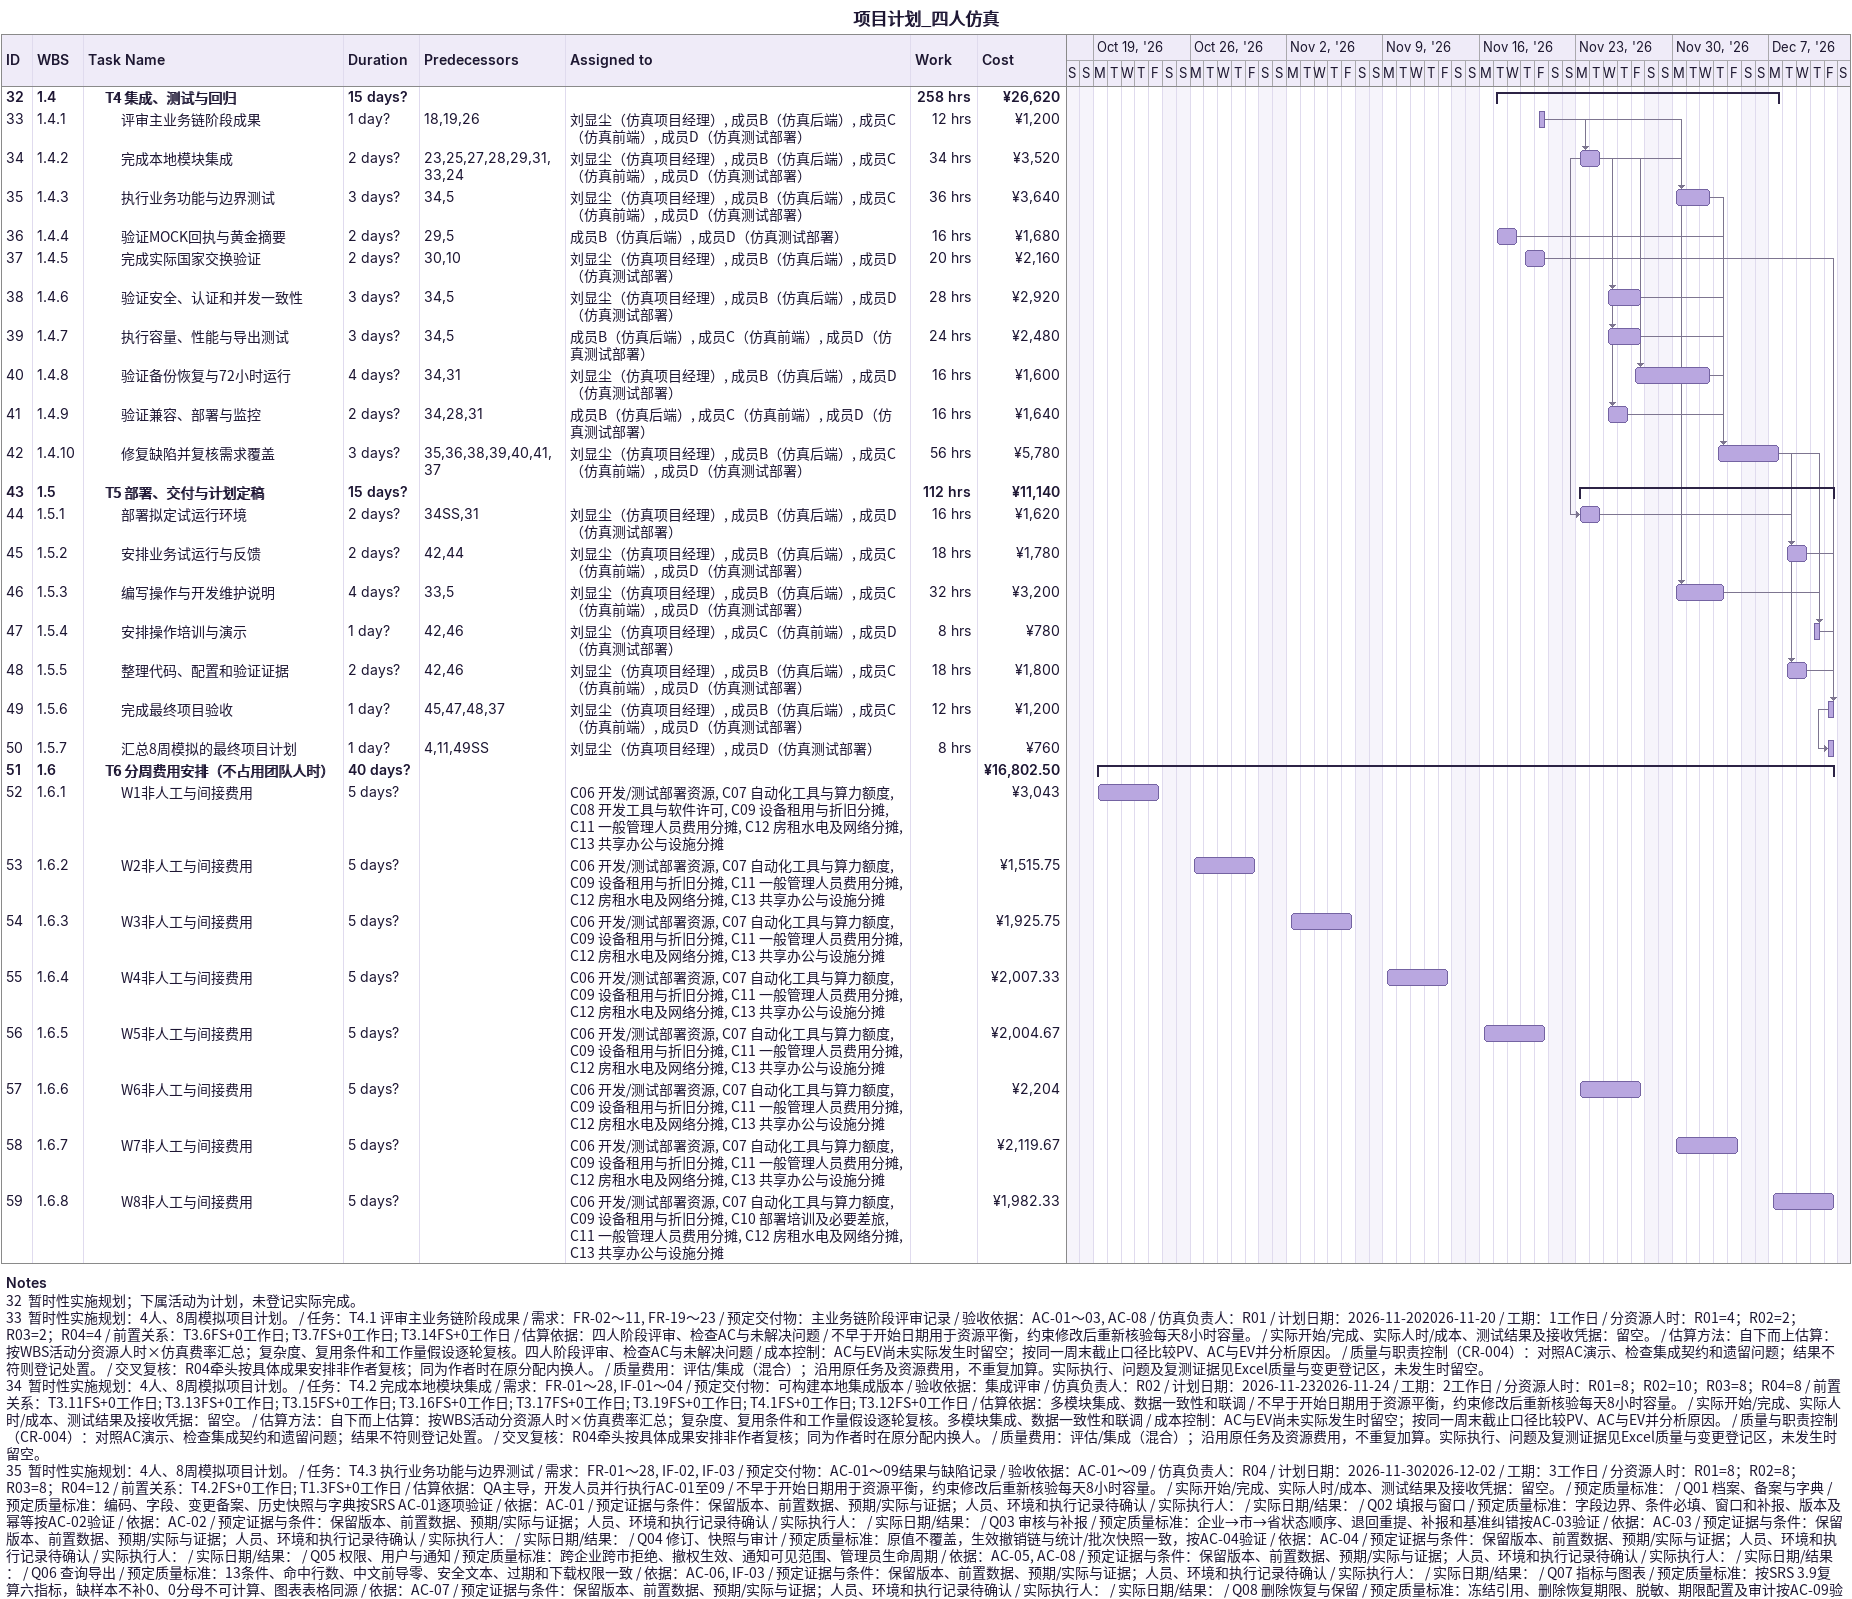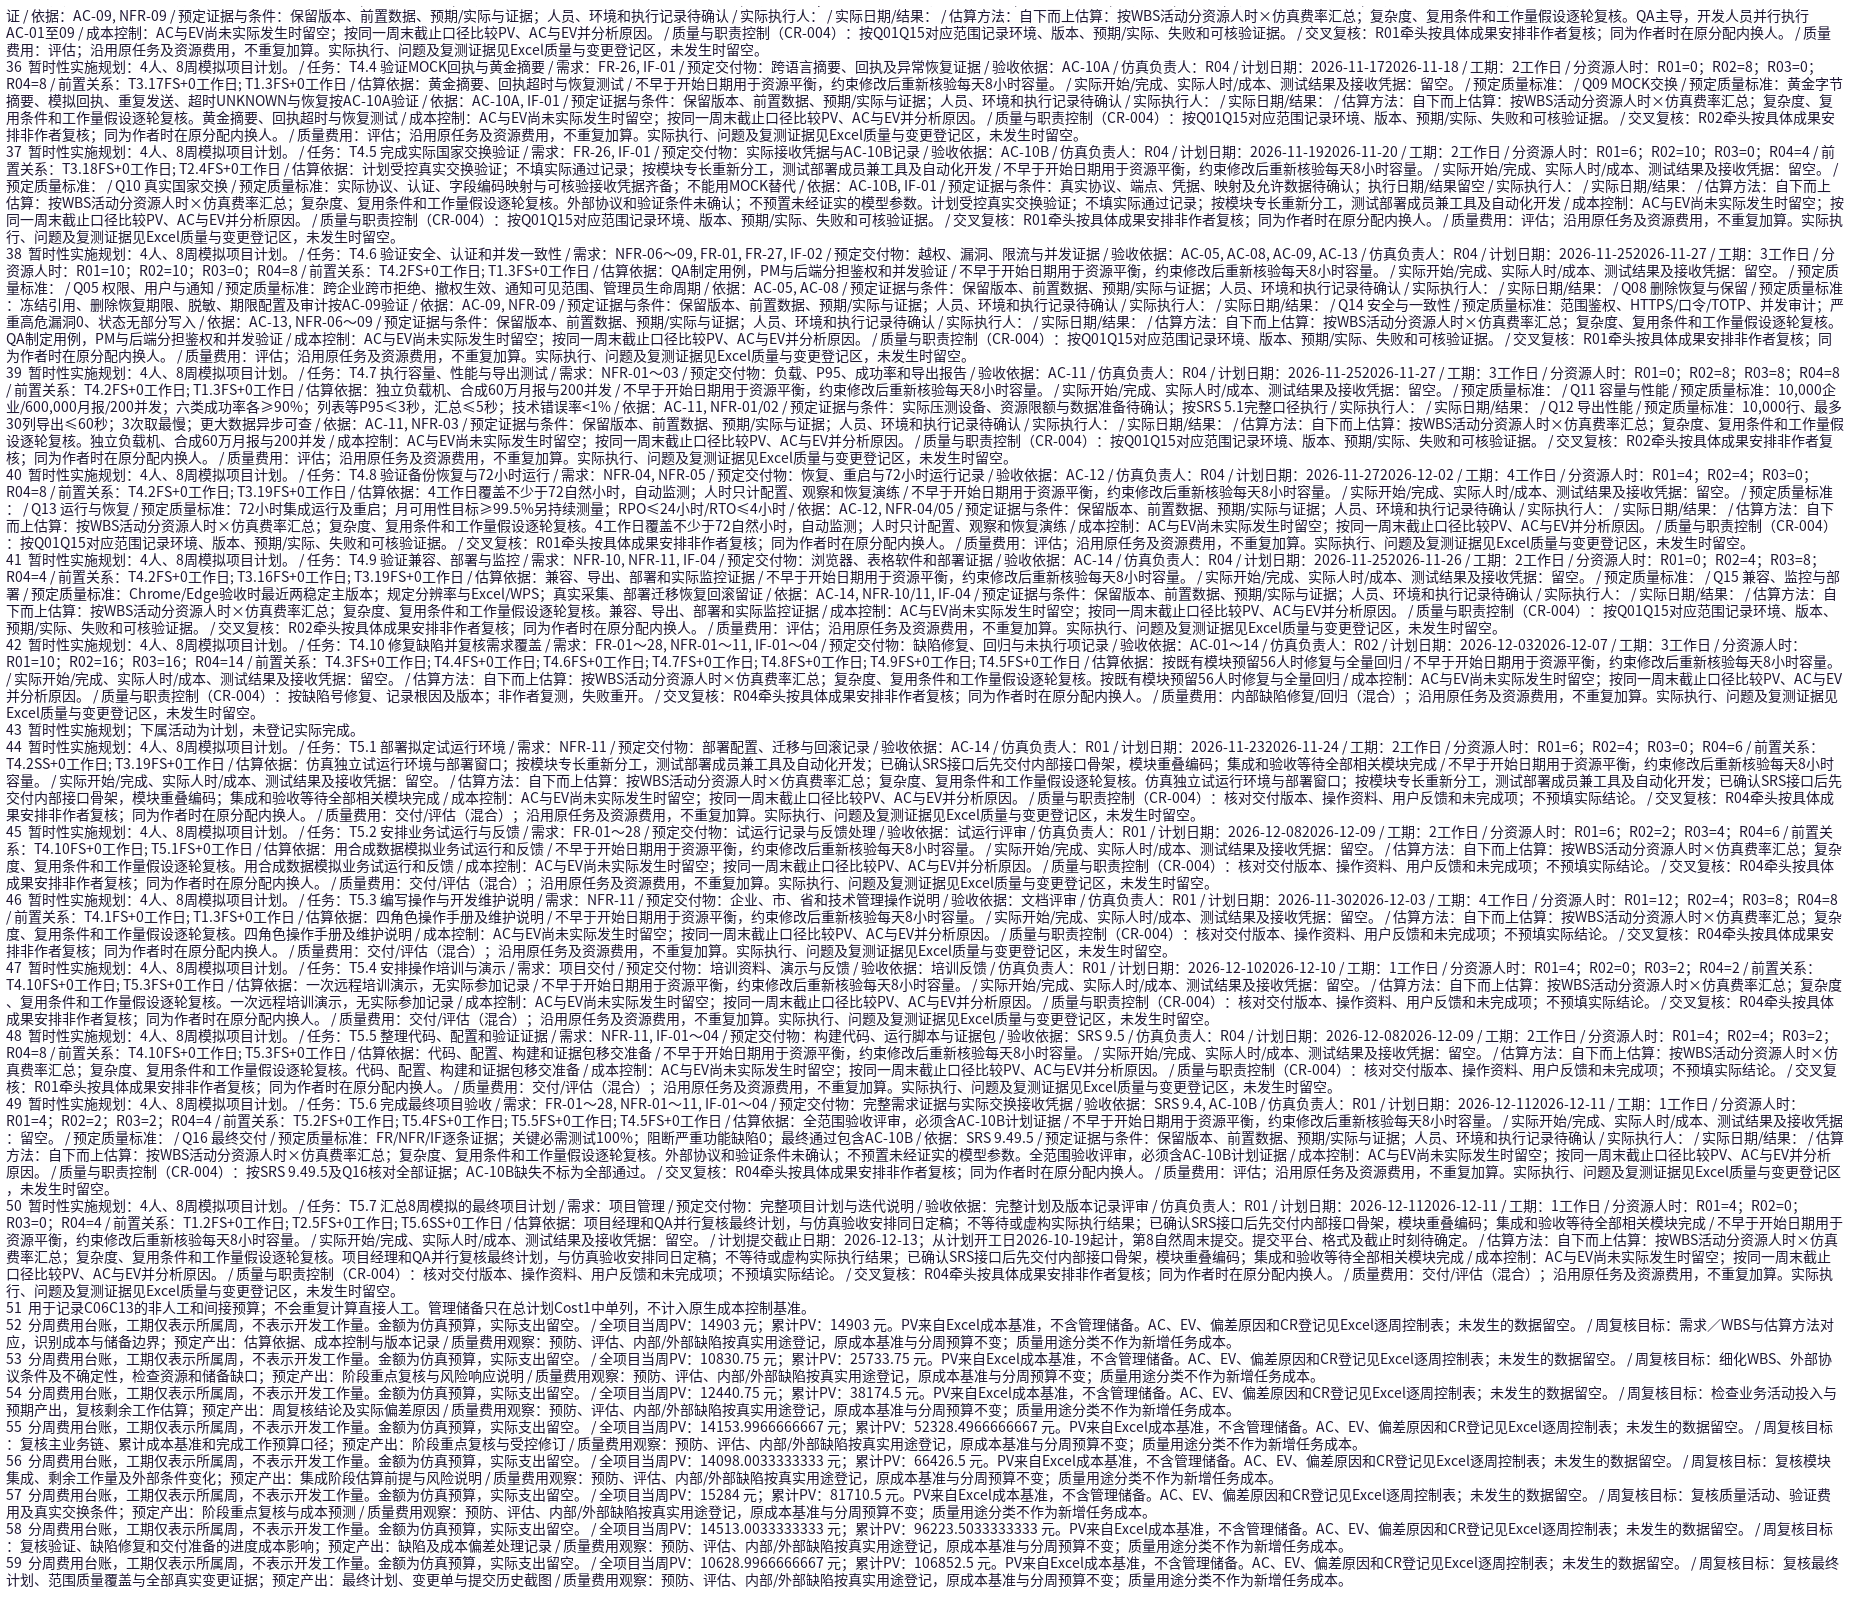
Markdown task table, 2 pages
项目计划_四人仿真

| ID | WBS | Task | Duration | Start | Finish | Predecessors | Resources | Work (h) | Cost (¥) |
|---|---|---|---|---|---|---|---|---|---|
| 32 | 1.4 | **T4 集成、测试与回归** | 15d? | 2026-11-17 | 2026-12-07 |  |  | 258 | 26620 |
| 33 | 1.4.1 | 评审主业务链阶段成果 | 1d? | 2026-11-20 | 2026-11-20 | 18, 19, 26 | 刘显尘（仿真项目经理）, 成员B（仿真后端）, 成员C（仿真前端）, 成员D（仿真测试部署） | 12 | 1200 |
| 34 | 1.4.2 | 完成本地模块集成 | 2d? | 2026-11-23 | 2026-11-24 | 23, 25, 27, 28, 29, 31, 33, 24 | 刘显尘（仿真项目经理）, 成员B（仿真后端）, 成员C（仿真前端）, 成员D（仿真测试部署） | 34 | 3520 |
| 35 | 1.4.3 | 执行业务功能与边界测试 | 3d? | 2026-11-30 | 2026-12-02 | 34, 5 | 刘显尘（仿真项目经理）, 成员B（仿真后端）, 成员C（仿真前端）, 成员D（仿真测试部署） | 36 | 3640 |
| 36 | 1.4.4 | 验证MOCK回执与黄金摘要 | 2d? | 2026-11-17 | 2026-11-18 | 29, 5 | 成员B（仿真后端）, 成员D（仿真测试部署） | 16 | 1680 |
| 37 | 1.4.5 | 完成实际国家交换验证 | 2d? | 2026-11-19 | 2026-11-20 | 30, 10 | 刘显尘（仿真项目经理）, 成员B（仿真后端）, 成员D（仿真测试部署） | 20 | 2160 |
| 38 | 1.4.6 | 验证安全、认证和并发一致性 | 3d? | 2026-11-25 | 2026-11-27 | 34, 5 | 刘显尘（仿真项目经理）, 成员B（仿真后端）, 成员D（仿真测试部署） | 28 | 2920 |
| 39 | 1.4.7 | 执行容量、性能与导出测试 | 3d? | 2026-11-25 | 2026-11-27 | 34, 5 | 成员B（仿真后端）, 成员C（仿真前端）, 成员D（仿真测试部署） | 24 | 2480 |
| 40 | 1.4.8 | 验证备份恢复与72小时运行 | 4d? | 2026-11-27 | 2026-12-02 | 34, 31 | 刘显尘（仿真项目经理）, 成员B（仿真后端）, 成员D（仿真测试部署） | 16 | 1600 |
| 41 | 1.4.9 | 验证兼容、部署与监控 | 2d? | 2026-11-25 | 2026-11-26 | 34, 28, 31 | 成员B（仿真后端）, 成员C（仿真前端）, 成员D（仿真测试部署） | 16 | 1640 |
| 42 | 1.4.10 | 修复缺陷并复核需求覆盖 | 3d? | 2026-12-03 | 2026-12-07 | 35, 36, 38, 39, 40, 41, 37 | 刘显尘（仿真项目经理）, 成员B（仿真后端）, 成员C（仿真前端）, 成员D（仿真测试部署） | 56 | 5780 |
| 43 | 1.5 | **T5 部署、交付与计划定稿** | 15d? | 2026-11-23 | 2026-12-11 |  |  | 112 | 11140 |
| 44 | 1.5.1 | 部署拟定试运行环境 | 2d? | 2026-11-23 | 2026-11-24 | 34SS, 31 | 刘显尘（仿真项目经理）, 成员B（仿真后端）, 成员D（仿真测试部署） | 16 | 1620 |
| 45 | 1.5.2 | 安排业务试运行与反馈 | 2d? | 2026-12-08 | 2026-12-09 | 42, 44 | 刘显尘（仿真项目经理）, 成员B（仿真后端）, 成员C（仿真前端）, 成员D（仿真测试部署） | 18 | 1780 |
| 46 | 1.5.3 | 编写操作与开发维护说明 | 4d? | 2026-11-30 | 2026-12-03 | 33, 5 | 刘显尘（仿真项目经理）, 成员B（仿真后端）, 成员C（仿真前端）, 成员D（仿真测试部署） | 32 | 3200 |
| 47 | 1.5.4 | 安排操作培训与演示 | 1d? | 2026-12-10 | 2026-12-10 | 42, 46 | 刘显尘（仿真项目经理）, 成员C（仿真前端）, 成员D（仿真测试部署） | 8 | 780 |
| 48 | 1.5.5 | 整理代码、配置和验证证据 | 2d? | 2026-12-08 | 2026-12-09 | 42, 46 | 刘显尘（仿真项目经理）, 成员B（仿真后端）, 成员C（仿真前端）, 成员D（仿真测试部署） | 18 | 1800 |
| 49 | 1.5.6 | 完成最终项目验收 | 1d? | 2026-12-11 | 2026-12-11 | 45, 47, 48, 37 | 刘显尘（仿真项目经理）, 成员B（仿真后端）, 成员C（仿真前端）, 成员D（仿真测试部署） | 12 | 1200 |
| 50 | 1.5.7 | 汇总8周模拟的最终项目计划 | 1d? | 2026-12-11 | 2026-12-11 | 4, 11, 49SS | 刘显尘（仿真项目经理）, 成员D（仿真测试部署） | 8 | 760 |
| 51 | 1.6 | **T6 分周费用安排（不占用团队人时）** | 40d? | 2026-10-19 | 2026-12-11 |  |  |  | 16802.50 |
| 52 | 1.6.1 | W1非人工与间接费用 | 5d? | 2026-10-19 | 2026-10-23 |  | C06 开发/测试部署资源, C07 自动化工具与算力额度, C08 开发工具与软件许可, C09 设备租用与折旧分摊, C11 一般管理人员费用分摊, C12 房租水电及网络分摊, C13 共享办公与设施分摊 |  | 3043 |
| 53 | 1.6.2 | W2非人工与间接费用 | 5d? | 2026-10-26 | 2026-10-30 |  | C06 开发/测试部署资源, C07 自动化工具与算力额度, C09 设备租用与折旧分摊, C11 一般管理人员费用分摊, C12 房租水电及网络分摊, C13 共享办公与设施分摊 |  | 1515.75 |
| 54 | 1.6.3 | W3非人工与间接费用 | 5d? | 2026-11-02 | 2026-11-06 |  | C06 开发/测试部署资源, C07 自动化工具与算力额度, C09 设备租用与折旧分摊, C11 一般管理人员费用分摊, C12 房租水电及网络分摊, C13 共享办公与设施分摊 |  | 1925.75 |
| 55 | 1.6.4 | W4非人工与间接费用 | 5d? | 2026-11-09 | 2026-11-13 |  | C06 开发/测试部署资源, C07 自动化工具与算力额度, C09 设备租用与折旧分摊, C11 一般管理人员费用分摊, C12 房租水电及网络分摊, C13 共享办公与设施分摊 |  | 2007.33 |
| 56 | 1.6.5 | W5非人工与间接费用 | 5d? | 2026-11-16 | 2026-11-20 |  | C06 开发/测试部署资源, C07 自动化工具与算力额度, C09 设备租用与折旧分摊, C11 一般管理人员费用分摊, C12 房租水电及网络分摊, C13 共享办公与设施分摊 |  | 2004.67 |
| 57 | 1.6.6 | W6非人工与间接费用 | 5d? | 2026-11-23 | 2026-11-27 |  | C06 开发/测试部署资源, C07 自动化工具与算力额度, C09 设备租用与折旧分摊, C11 一般管理人员费用分摊, C12 房租水电及网络分摊, C13 共享办公与设施分摊 |  | 2204 |
| 58 | 1.6.7 | W7非人工与间接费用 | 5d? | 2026-11-30 | 2026-12-04 |  | C06 开发/测试部署资源, C07 自动化工具与算力额度, C09 设备租用与折旧分摊, C11 一般管理人员费用分摊, C12 房租水电及网络分摊, C13 共享办公与设施分摊 |  | 2119.67 |
| 59 | 1.6.8 | W8非人工与间接费用 | 5d? | 2026-12-07 | 2026-12-11 |  | C06 开发/测试部署资源, C07 自动化工具与算力额度, C09 设备租用与折旧分摊, C10 部署培训及必要差旅, C11 一般管理人员费用分摊, C12 房租水电及网络分摊, C13 共享办公与设施分摊 |  | 1982.33 |

Notes
- 32: 暂时性实施规划；下属活动为计划，未登记实际完成。
- 33: 暂时性实施规划：4人、8周模拟项目计划。 / 任务：T4.1 评审主业务链阶段成果 / 需求：FR-02～11, FR-19～23 / 预定交付物：主业务链阶段评审记录 / 验收依据：AC-01～03, AC-08 / 仿真负责人：R01 / 计划日期：2026-11-202026-11-20 / 工期：1工作日 / 分资源人时：R01=4；R02=2；R03=2；R04=4 / 前置关系：T3.6FS+0工作日; T3.7FS+0工作日; T3.14FS+0工作日 / 估算依据：四人阶段评审、检查AC与未解决问题 / 不早于开始日期用于资源平衡，约束修改后重新核验每天8小时容量。 / 实际开始/完成、实际人时/成本、测试结果及接收凭据：留空。 / 估算方法：自下而上估算：按WBS活动分资源人时×仿真费率汇总；复杂度、复用条件和工作量假设逐轮复核。四人阶段评审、检查AC与未解决问题 / 成本控制：AC与EV尚未实际发生时留空；按同一周末截止口径比较PV、AC与EV并分析原因。 / 质量与职责控制（CR-004）：对照AC演示、检查集成契约和遗留问题；结果不符则登记处置。 / 交叉复核：R04牵头按具体成果安排非作者复核；同为作者时在原分配内换人。 / 质量费用：评估/集成（混合）；沿用原任务及资源费用，不重复加算。实际执行、问题及复测证据见Excel质量与变更登记区，未发生时留空。
- 34: 暂时性实施规划：4人、8周模拟项目计划。 / 任务：T4.2 完成本地模块集成 / 需求：FR-01～28, IF-01～04 / 预定交付物：可构建本地集成版本 / 验收依据：集成评审 / 仿真负责人：R02 / 计划日期：2026-11-232026-11-24 / 工期：2工作日 / 分资源人时：R01=8；R02=10；R03=8；R04=8 / 前置关系：T3.11FS+0工作日; T3.13FS+0工作日; T3.15FS+0工作日; T3.16FS+0工作日; T3.17FS+0工作日; T3.19FS+0工作日; T4.1FS+0工作日; T3.12FS+0工作日 / 估算依据：多模块集成、数据一致性和联调 / 不早于开始日期用于资源平衡，约束修改后重新核验每天8小时容量。 / 实际开始/完成、实际人时/成本、测试结果及接收凭据：留空。 / 估算方法：自下而上估算：按WBS活动分资源人时×仿真费率汇总；复杂度、复用条件和工作量假设逐轮复核。多模块集成、数据一致性和联调 / 成本控制：AC与EV尚未实际发生时留空；按同一周末截止口径比较PV、AC与EV并分析原因。 / 质量与职责控制（CR-004）：对照AC演示、检查集成契约和遗留问题；结果不符则登记处置。 / 交叉复核：R04牵头按具体成果安排非作者复核；同为作者时在原分配内换人。 / 质量费用：评估/集成（混合）；沿用原任务及资源费用，不重复加算。实际执行、问题及复测证据见Excel质量与变更登记区，未发生时留空。
- 35: 暂时性实施规划：4人、8周模拟项目计划。 / 任务：T4.3 执行业务功能与边界测试 / 需求：FR-01～28, IF-02, IF-03 / 预定交付物：AC-01～09结果与缺陷记录 / 验收依据：AC-01～09 / 仿真负责人：R04 / 计划日期：2026-11-302026-12-02 / 工期：3工作日 / 分资源人时：R01=8；R02=8；R03=8；R04=12 / 前置关系：T4.2FS+0工作日; T1.3FS+0工作日 / 估算依据：QA主导，开发人员并行执行AC-01至09 / 不早于开始日期用于资源平衡，约束修改后重新核验每天8小时容量。 / 实际开始/完成、实际人时/成本、测试结果及接收凭据：留空。 / 预定质量标准： / Q01 档案、备案与字典 / 预定质量标准：编码、字段、变更备案、历史快照与字典按SRS AC-01逐项验证 / 依据：AC-01 / 预定证据与条件：保留版本、前置数据、预期/实际与证据；人员、环境和执行记录待确认 / 实际执行人： / 实际日期/结果： / Q02 填报与窗口 / 预定质量标准：字段边界、条件必填、窗口和补报、版本及幂等按AC-02验证 / 依据：AC-02 / 预定证据与条件：保留版本、前置数据、预期/实际与证据；人员、环境和执行记录待确认 / 实际执行人： / 实际日期/结果： / Q03 审核与补报 / 预定质量标准：企业→市→省状态顺序、退回重提、补报和基准纠错按AC-03验证 / 依据：AC-03 / 预定证据与条件：保留版本、前置数据、预期/实际与证据；人员、环境和执行记录待确认 / 实际执行人： / 实际日期/结果： / Q04 修订、快照与审计 / 预定质量标准：原值不覆盖，生效撤销链与统计/批次快照一致，按AC-04验证 / 依据：AC-04 / 预定证据与条件：保留版本、前置数据、预期/实际与证据；人员、环境和执行记录待确认 / 实际执行人： / 实际日期/结果： / Q05 权限、用户与通知 / 预定质量标准：跨企业跨市拒绝、撤权生效、通知可见范围、管理员生命周期 / 依据：AC-05, AC-08 / 预定证据与条件：保留版本、前置数据、预期/实际与证据；人员、环境和执行记录待确认 / 实际执行人： / 实际日期/结果： / Q06 查询导出 / 预定质量标准：13条件、命中行数、中文前导零、安全文本、过期和下载权限一致 / 依据：AC-06, IF-03 / 预定证据与条件：保留版本、前置数据、预期/实际与证据；人员、环境和执行记录待确认 / 实际执行人： / 实际日期/结果： / Q07 指标与图表 / 预定质量标准：按SRS 3.9复算六指标，缺样本不补0、0分母不可计算、图表表格同源 / 依据：AC-07 / 预定证据与条件：保留版本、前置数据、预期/实际与证据；人员、环境和执行记录待确认 / 实际执行人： / 实际日期/结果： / Q08 删除恢复与保留 / 预定质量标准：冻结引用、删除恢复期限、脱敏、期限配置及审计按AC-09验证 / 依据：AC-09, NFR-09 / 预定证据与条件：保留版本、前置数据、预期/实际与证据；人员、环境和执行记录待确认 / 实际执行人： / 实际日期/结果： / 估算方法：自下而上估算：按WBS活动分资源人时×仿真费率汇总；复杂度、复用条件和工作量假设逐轮复核。QA主导，开发人员并行执行AC-01至09 / 成本控制：AC与EV尚未实际发生时留空；按同一周末截止口径比较PV、AC与EV并分析原因。 / 质量与职责控制（CR-004）：按Q01Q15对应范围记录环境、版本、预期/实际、失败和可核验证据。 / 交叉复核：R01牵头按具体成果安排非作者复核；同为作者时在原分配内换人。 / 质量费用：评估；沿用原任务及资源费用，不重复加算。实际执行、问题及复测证据见Excel质量与变更登记区，未发生时留空。
- 36: 暂时性实施规划：4人、8周模拟项目计划。 / 任务：T4.4 验证MOCK回执与黄金摘要 / 需求：FR-26, IF-01 / 预定交付物：跨语言摘要、回执及异常恢复证据 / 验收依据：AC-10A / 仿真负责人：R04 / 计划日期：2026-11-172026-11-18 / 工期：2工作日 / 分资源人时：R01=0；R02=8；R03=0；R04=8 / 前置关系：T3.17FS+0工作日; T1.3FS+0工作日 / 估算依据：黄金摘要、回执超时与恢复测试 / 不早于开始日期用于资源平衡，约束修改后重新核验每天8小时容量。 / 实际开始/完成、实际人时/成本、测试结果及接收凭据：留空。 / 预定质量标准： / Q09 MOCK交换 / 预定质量标准：黄金字节摘要、模拟回执、重复发送、超时UNKNOWN与恢复按AC-10A验证 / 依据：AC-10A, IF-01 / 预定证据与条件：保留版本、前置数据、预期/实际与证据；人员、环境和执行记录待确认 / 实际执行人： / 实际日期/结果： / 估算方法：自下而上估算：按WBS活动分资源人时×仿真费率汇总；复杂度、复用条件和工作量假设逐轮复核。黄金摘要、回执超时与恢复测试 / 成本控制：AC与EV尚未实际发生时留空；按同一周末截止口径比较PV、AC与EV并分析原因。 / 质量与职责控制（CR-004）：按Q01Q15对应范围记录环境、版本、预期/实际、失败和可核验证据。 / 交叉复核：R02牵头按具体成果安排非作者复核；同为作者时在原分配内换人。 / 质量费用：评估；沿用原任务及资源费用，不重复加算。实际执行、问题及复测证据见Excel质量与变更登记区，未发生时留空。
- 37: 暂时性实施规划：4人、8周模拟项目计划。 / 任务：T4.5 完成实际国家交换验证 / 需求：FR-26, IF-01 / 预定交付物：实际接收凭据与AC-10B记录 / 验收依据：AC-10B / 仿真负责人：R04 / 计划日期：2026-11-192026-11-20 / 工期：2工作日 / 分资源人时：R01=6；R02=10；R03=0；R04=4 / 前置关系：T3.18FS+0工作日; T2.4FS+0工作日 / 估算依据：计划受控真实交换验证；不填实际通过记录；按模块专长重新分工，测试部署成员兼工具及自动化开发 / 不早于开始日期用于资源平衡，约束修改后重新核验每天8小时容量。 / 实际开始/完成、实际人时/成本、测试结果及接收凭据：留空。 / 预定质量标准： / Q10 真实国家交换 / 预定质量标准：实际协议、认证、字段编码映射与可核验接收凭据齐备；不能用MOCK替代 / 依据：AC-10B, IF-01 / 预定证据与条件：真实协议、端点、凭据、映射及允许数据待确认；执行日期/结果留空 / 实际执行人： / 实际日期/结果： / 估算方法：自下而上估算：按WBS活动分资源人时×仿真费率汇总；复杂度、复用条件和工作量假设逐轮复核。外部协议和验证条件未确认；不预置未经证实的模型参数。计划受控真实交换验证；不填实际通过记录；按模块专长重新分工，测试部署成员兼工具及自动化开发 / 成本控制：AC与EV尚未实际发生时留空；按同一周末截止口径比较PV、AC与EV并分析原因。 / 质量与职责控制（CR-004）：按Q01Q15对应范围记录环境、版本、预期/实际、失败和可核验证据。 / 交叉复核：R01牵头按具体成果安排非作者复核；同为作者时在原分配内换人。 / 质量费用：评估；沿用原任务及资源费用，不重复加算。实际执行、问题及复测证据见Excel质量与变更登记区，未发生时留空。
- 38: 暂时性实施规划：4人、8周模拟项目计划。 / 任务：T4.6 验证安全、认证和并发一致性 / 需求：NFR-06～09, FR-01, FR-27, IF-02 / 预定交付物：越权、漏洞、限流与并发证据 / 验收依据：AC-05, AC-08, AC-09, AC-13 / 仿真负责人：R04 / 计划日期：2026-11-252026-11-27 / 工期：3工作日 / 分资源人时：R01=10；R02=10；R03=0；R04=8 / 前置关系：T4.2FS+0工作日; T1.3FS+0工作日 / 估算依据：QA制定用例，PM与后端分担鉴权和并发验证 / 不早于开始日期用于资源平衡，约束修改后重新核验每天8小时容量。 / 实际开始/完成、实际人时/成本、测试结果及接收凭据：留空。 / 预定质量标准： / Q05 权限、用户与通知 / 预定质量标准：跨企业跨市拒绝、撤权生效、通知可见范围、管理员生命周期 / 依据：AC-05, AC-08 / 预定证据与条件：保留版本、前置数据、预期/实际与证据；人员、环境和执行记录待确认 / 实际执行人： / 实际日期/结果： / Q08 删除恢复与保留 / 预定质量标准：冻结引用、删除恢复期限、脱敏、期限配置及审计按AC-09验证 / 依据：AC-09, NFR-09 / 预定证据与条件：保留版本、前置数据、预期/实际与证据；人员、环境和执行记录待确认 / 实际执行人： / 实际日期/结果： / Q14 安全与一致性 / 预定质量标准：范围鉴权、HTTPS/口令/TOTP、并发审计；严重高危漏洞0、状态无部分写入 / 依据：AC-13, NFR-06～09 / 预定证据与条件：保留版本、前置数据、预期/实际与证据；人员、环境和执行记录待确认 / 实际执行人： / 实际日期/结果： / 估算方法：自下而上估算：按WBS活动分资源人时×仿真费率汇总；复杂度、复用条件和工作量假设逐轮复核。QA制定用例，PM与后端分担鉴权和并发验证 / 成本控制：AC与EV尚未实际发生时留空；按同一周末截止口径比较PV、AC与EV并分析原因。 / 质量与职责控制（CR-004）：按Q01Q15对应范围记录环境、版本、预期/实际、失败和可核验证据。 / 交叉复核：R01牵头按具体成果安排非作者复核；同为作者时在原分配内换人。 / 质量费用：评估；沿用原任务及资源费用，不重复加算。实际执行、问题及复测证据见Excel质量与变更登记区，未发生时留空。
- 39: 暂时性实施规划：4人、8周模拟项目计划。 / 任务：T4.7 执行容量、性能与导出测试 / 需求：NFR-01～03 / 预定交付物：负载、P95、成功率和导出报告 / 验收依据：AC-11 / 仿真负责人：R04 / 计划日期：2026-11-252026-11-27 / 工期：3工作日 / 分资源人时：R01=0；R02=8；R03=8；R04=8 / 前置关系：T4.2FS+0工作日; T1.3FS+0工作日 / 估算依据：独立负载机、合成60万月报与200并发 / 不早于开始日期用于资源平衡，约束修改后重新核验每天8小时容量。 / 实际开始/完成、实际人时/成本、测试结果及接收凭据：留空。 / 预定质量标准： / Q11 容量与性能 / 预定质量标准：10,000企业/600,000月报/200并发；六类成功率各≥90%；列表等P95≤3秒，汇总≤5秒；技术错误率<1% / 依据：AC-11, NFR-01/02 / 预定证据与条件：实际压测设备、资源限额与数据准备待确认；按SRS 5.1完整口径执行 / 实际执行人： / 实际日期/结果： / Q12 导出性能 / 预定质量标准：10,000行、最多30列导出≤60秒；3次取最慢；更大数据异步可查 / 依据：AC-11, NFR-03 / 预定证据与条件：保留版本、前置数据、预期/实际与证据；人员、环境和执行记录待确认 / 实际执行人： / 实际日期/结果： / 估算方法：自下而上估算：按WBS活动分资源人时×仿真费率汇总；复杂度、复用条件和工作量假设逐轮复核。独立负载机、合成60万月报与200并发 / 成本控制：AC与EV尚未实际发生时留空；按同一周末截止口径比较PV、AC与EV并分析原因。 / 质量与职责控制（CR-004）：按Q01Q15对应范围记录环境、版本、预期/实际、失败和可核验证据。 / 交叉复核：R02牵头按具体成果安排非作者复核；同为作者时在原分配内换人。 / 质量费用：评估；沿用原任务及资源费用，不重复加算。实际执行、问题及复测证据见Excel质量与变更登记区，未发生时留空。
- 40: 暂时性实施规划：4人、8周模拟项目计划。 / 任务：T4.8 验证备份恢复与72小时运行 / 需求：NFR-04, NFR-05 / 预定交付物：恢复、重启与72小时运行记录 / 验收依据：AC-12 / 仿真负责人：R04 / 计划日期：2026-11-272026-12-02 / 工期：4工作日 / 分资源人时：R01=4；R02=4；R03=0；R04=8 / 前置关系：T4.2FS+0工作日; T3.19FS+0工作日 / 估算依据：4工作日覆盖不少于72自然小时，自动监测；人时只计配置、观察和恢复演练 / 不早于开始日期用于资源平衡，约束修改后重新核验每天8小时容量。 / 实际开始/完成、实际人时/成本、测试结果及接收凭据：留空。 / 预定质量标准： / Q13 运行与恢复 / 预定质量标准：72小时集成运行及重启；月可用性目标≥99.5%另持续测量；RPO≤24小时/RTO≤4小时 / 依据：AC-12, NFR-04/05 / 预定证据与条件：保留版本、前置数据、预期/实际与证据；人员、环境和执行记录待确认 / 实际执行人： / 实际日期/结果： / 估算方法：自下而上估算：按WBS活动分资源人时×仿真费率汇总；复杂度、复用条件和工作量假设逐轮复核。4工作日覆盖不少于72自然小时，自动监测；人时只计配置、观察和恢复演练 / 成本控制：AC与EV尚未实际发生时留空；按同一周末截止口径比较PV、AC与EV并分析原因。 / 质量与职责控制（CR-004）：按Q01Q15对应范围记录环境、版本、预期/实际、失败和可核验证据。 / 交叉复核：R01牵头按具体成果安排非作者复核；同为作者时在原分配内换人。 / 质量费用：评估；沿用原任务及资源费用，不重复加算。实际执行、问题及复测证据见Excel质量与变更登记区，未发生时留空。
- 41: 暂时性实施规划：4人、8周模拟项目计划。 / 任务：T4.9 验证兼容、部署与监控 / 需求：NFR-10, NFR-11, IF-04 / 预定交付物：浏览器、表格软件和部署证据 / 验收依据：AC-14 / 仿真负责人：R04 / 计划日期：2026-11-252026-11-26 / 工期：2工作日 / 分资源人时：R01=0；R02=4；R03=8；R04=4 / 前置关系：T4.2FS+0工作日; T3.16FS+0工作日; T3.19FS+0工作日 / 估算依据：兼容、导出、部署和实际监控证据 / 不早于开始日期用于资源平衡，约束修改后重新核验每天8小时容量。 / 实际开始/完成、实际人时/成本、测试结果及接收凭据：留空。 / 预定质量标准： / Q15 兼容、监控与部署 / 预定质量标准：Chrome/Edge验收时最近两稳定主版本；规定分辨率与Excel/WPS；真实采集、部署迁移恢复回滚留证 / 依据：AC-14, NFR-10/11, IF-04 / 预定证据与条件：保留版本、前置数据、预期/实际与证据；人员、环境和执行记录待确认 / 实际执行人： / 实际日期/结果： / 估算方法：自下而上估算：按WBS活动分资源人时×仿真费率汇总；复杂度、复用条件和工作量假设逐轮复核。兼容、导出、部署和实际监控证据 / 成本控制：AC与EV尚未实际发生时留空；按同一周末截止口径比较PV、AC与EV并分析原因。 / 质量与职责控制（CR-004）：按Q01Q15对应范围记录环境、版本、预期/实际、失败和可核验证据。 / 交叉复核：R02牵头按具体成果安排非作者复核；同为作者时在原分配内换人。 / 质量费用：评估；沿用原任务及资源费用，不重复加算。实际执行、问题及复测证据见Excel质量与变更登记区，未发生时留空。
- 42: 暂时性实施规划：4人、8周模拟项目计划。 / 任务：T4.10 修复缺陷并复核需求覆盖 / 需求：FR-01～28, NFR-01～11, IF-01～04 / 预定交付物：缺陷修复、回归与未执行项记录 / 验收依据：AC-01～14 / 仿真负责人：R02 / 计划日期：2026-12-032026-12-07 / 工期：3工作日 / 分资源人时：R01=10；R02=16；R03=16；R04=14 / 前置关系：T4.3FS+0工作日; T4.4FS+0工作日; T4.6FS+0工作日; T4.7FS+0工作日; T4.8FS+0工作日; T4.9FS+0工作日; T4.5FS+0工作日 / 估算依据：按既有模块预留56人时修复与全量回归 / 不早于开始日期用于资源平衡，约束修改后重新核验每天8小时容量。 / 实际开始/完成、实际人时/成本、测试结果及接收凭据：留空。 / 估算方法：自下而上估算：按WBS活动分资源人时×仿真费率汇总；复杂度、复用条件和工作量假设逐轮复核。按既有模块预留56人时修复与全量回归 / 成本控制：AC与EV尚未实际发生时留空；按同一周末截止口径比较PV、AC与EV并分析原因。 / 质量与职责控制（CR-004）：按缺陷号修复、记录根因及版本；非作者复测，失败重开。 / 交叉复核：R04牵头按具体成果安排非作者复核；同为作者时在原分配内换人。 / 质量费用：内部缺陷修复/回归（混合）；沿用原任务及资源费用，不重复加算。实际执行、问题及复测证据见Excel质量与变更登记区，未发生时留空。
- 43: 暂时性实施规划；下属活动为计划，未登记实际完成。
- 44: 暂时性实施规划：4人、8周模拟项目计划。 / 任务：T5.1 部署拟定试运行环境 / 需求：NFR-11 / 预定交付物：部署配置、迁移与回滚记录 / 验收依据：AC-14 / 仿真负责人：R01 / 计划日期：2026-11-232026-11-24 / 工期：2工作日 / 分资源人时：R01=6；R02=4；R03=0；R04=6 / 前置关系：T4.2SS+0工作日; T3.19FS+0工作日 / 估算依据：仿真独立试运行环境与部署窗口；按模块专长重新分工，测试部署成员兼工具及自动化开发；已确认SRS接口后先交付内部接口骨架，模块重叠编码；集成和验收等待全部相关模块完成 / 不早于开始日期用于资源平衡，约束修改后重新核验每天8小时容量。 / 实际开始/完成、实际人时/成本、测试结果及接收凭据：留空。 / 估算方法：自下而上估算：按WBS活动分资源人时×仿真费率汇总；复杂度、复用条件和工作量假设逐轮复核。仿真独立试运行环境与部署窗口；按模块专长重新分工，测试部署成员兼工具及自动化开发；已确认SRS接口后先交付内部接口骨架，模块重叠编码；集成和验收等待全部相关模块完成 / 成本控制：AC与EV尚未实际发生时留空；按同一周末截止口径比较PV、AC与EV并分析原因。 / 质量与职责控制（CR-004）：核对交付版本、操作资料、用户反馈和未完成项；不预填实际结论。 / 交叉复核：R04牵头按具体成果安排非作者复核；同为作者时在原分配内换人。 / 质量费用：交付/评估（混合）；沿用原任务及资源费用，不重复加算。实际执行、问题及复测证据见Excel质量与变更登记区，未发生时留空。
- 45: 暂时性实施规划：4人、8周模拟项目计划。 / 任务：T5.2 安排业务试运行与反馈 / 需求：FR-01～28 / 预定交付物：试运行记录与反馈处理 / 验收依据：试运行评审 / 仿真负责人：R01 / 计划日期：2026-12-082026-12-09 / 工期：2工作日 / 分资源人时：R01=6；R02=2；R03=4；R04=6 / 前置关系：T4.10FS+0工作日; T5.1FS+0工作日 / 估算依据：用合成数据模拟业务试运行和反馈 / 不早于开始日期用于资源平衡，约束修改后重新核验每天8小时容量。 / 实际开始/完成、实际人时/成本、测试结果及接收凭据：留空。 / 估算方法：自下而上估算：按WBS活动分资源人时×仿真费率汇总；复杂度、复用条件和工作量假设逐轮复核。用合成数据模拟业务试运行和反馈 / 成本控制：AC与EV尚未实际发生时留空；按同一周末截止口径比较PV、AC与EV并分析原因。 / 质量与职责控制（CR-004）：核对交付版本、操作资料、用户反馈和未完成项；不预填实际结论。 / 交叉复核：R04牵头按具体成果安排非作者复核；同为作者时在原分配内换人。 / 质量费用：交付/评估（混合）；沿用原任务及资源费用，不重复加算。实际执行、问题及复测证据见Excel质量与变更登记区，未发生时留空。
- 46: 暂时性实施规划：4人、8周模拟项目计划。 / 任务：T5.3 编写操作与开发维护说明 / 需求：NFR-11 / 预定交付物：企业、市、省和技术管理操作说明 / 验收依据：文档评审 / 仿真负责人：R01 / 计划日期：2026-11-302026-12-03 / 工期：4工作日 / 分资源人时：R01=12；R02=4；R03=8；R04=8 / 前置关系：T4.1FS+0工作日; T1.3FS+0工作日 / 估算依据：四角色操作手册及维护说明 / 不早于开始日期用于资源平衡，约束修改后重新核验每天8小时容量。 / 实际开始/完成、实际人时/成本、测试结果及接收凭据：留空。 / 估算方法：自下而上估算：按WBS活动分资源人时×仿真费率汇总；复杂度、复用条件和工作量假设逐轮复核。四角色操作手册及维护说明 / 成本控制：AC与EV尚未实际发生时留空；按同一周末截止口径比较PV、AC与EV并分析原因。 / 质量与职责控制（CR-004）：核对交付版本、操作资料、用户反馈和未完成项；不预填实际结论。 / 交叉复核：R04牵头按具体成果安排非作者复核；同为作者时在原分配内换人。 / 质量费用：交付/评估（混合）；沿用原任务及资源费用，不重复加算。实际执行、问题及复测证据见Excel质量与变更登记区，未发生时留空。
- 47: 暂时性实施规划：4人、8周模拟项目计划。 / 任务：T5.4 安排操作培训与演示 / 需求：项目交付 / 预定交付物：培训资料、演示与反馈 / 验收依据：培训反馈 / 仿真负责人：R01 / 计划日期：2026-12-102026-12-10 / 工期：1工作日 / 分资源人时：R01=4；R02=0；R03=2；R04=2 / 前置关系：T4.10FS+0工作日; T5.3FS+0工作日 / 估算依据：一次远程培训演示，无实际参加记录 / 不早于开始日期用于资源平衡，约束修改后重新核验每天8小时容量。 / 实际开始/完成、实际人时/成本、测试结果及接收凭据：留空。 / 估算方法：自下而上估算：按WBS活动分资源人时×仿真费率汇总；复杂度、复用条件和工作量假设逐轮复核。一次远程培训演示，无实际参加记录 / 成本控制：AC与EV尚未实际发生时留空；按同一周末截止口径比较PV、AC与EV并分析原因。 / 质量与职责控制（CR-004）：核对交付版本、操作资料、用户反馈和未完成项；不预填实际结论。 / 交叉复核：R04牵头按具体成果安排非作者复核；同为作者时在原分配内换人。 / 质量费用：交付/评估（混合）；沿用原任务及资源费用，不重复加算。实际执行、问题及复测证据见Excel质量与变更登记区，未发生时留空。
- 48: 暂时性实施规划：4人、8周模拟项目计划。 / 任务：T5.5 整理代码、配置和验证证据 / 需求：NFR-11, IF-01～04 / 预定交付物：构建代码、运行脚本与证据包 / 验收依据：SRS 9.5 / 仿真负责人：R04 / 计划日期：2026-12-082026-12-09 / 工期：2工作日 / 分资源人时：R01=4；R02=4；R03=2；R04=8 / 前置关系：T4.10FS+0工作日; T5.3FS+0工作日 / 估算依据：代码、配置、构建和证据包移交准备 / 不早于开始日期用于资源平衡，约束修改后重新核验每天8小时容量。 / 实际开始/完成、实际人时/成本、测试结果及接收凭据：留空。 / 估算方法：自下而上估算：按WBS活动分资源人时×仿真费率汇总；复杂度、复用条件和工作量假设逐轮复核。代码、配置、构建和证据包移交准备 / 成本控制：AC与EV尚未实际发生时留空；按同一周末截止口径比较PV、AC与EV并分析原因。 / 质量与职责控制（CR-004）：核对交付版本、操作资料、用户反馈和未完成项；不预填实际结论。 / 交叉复核：R01牵头按具体成果安排非作者复核；同为作者时在原分配内换人。 / 质量费用：交付/评估（混合）；沿用原任务及资源费用，不重复加算。实际执行、问题及复测证据见Excel质量与变更登记区，未发生时留空。
- 49: 暂时性实施规划：4人、8周模拟项目计划。 / 任务：T5.6 完成最终项目验收 / 需求：FR-01～28, NFR-01～11, IF-01～04 / 预定交付物：完整需求证据与实际交换接收凭据 / 验收依据：SRS 9.4, AC-10B / 仿真负责人：R01 / 计划日期：2026-12-112026-12-11 / 工期：1工作日 / 分资源人时：R01=4；R02=2；R03=2；R04=4 / 前置关系：T5.2FS+0工作日; T5.4FS+0工作日; T5.5FS+0工作日; T4.5FS+0工作日 / 估算依据：全范围验收评审，必须含AC-10B计划证据 / 不早于开始日期用于资源平衡，约束修改后重新核验每天8小时容量。 / 实际开始/完成、实际人时/成本、测试结果及接收凭据：留空。 / 预定质量标准： / Q16 最终交付 / 预定质量标准：FR/NFR/IF逐条证据；关键必需测试100%；阻断严重功能缺陷0；最终通过包含AC-10B / 依据：SRS 9.49.5 / 预定证据与条件：保留版本、前置数据、预期/实际与证据；人员、环境和执行记录待确认 / 实际执行人： / 实际日期/结果： / 估算方法：自下而上估算：按WBS活动分资源人时×仿真费率汇总；复杂度、复用条件和工作量假设逐轮复核。外部协议和验证条件未确认；不预置未经证实的模型参数。全范围验收评审，必须含AC-10B计划证据 / 成本控制：AC与EV尚未实际发生时留空；按同一周末截止口径比较PV、AC与EV并分析原因。 / 质量与职责控制（CR-004）：按SRS 9.49.5及Q16核对全部证据；AC-10B缺失不标为全部通过。 / 交叉复核：R04牵头按具体成果安排非作者复核；同为作者时在原分配内换人。 / 质量费用：评估；沿用原任务及资源费用，不重复加算。实际执行、问题及复测证据见Excel质量与变更登记区，未发生时留空。
- 50: 暂时性实施规划：4人、8周模拟项目计划。 / 任务：T5.7 汇总8周模拟的最终项目计划 / 需求：项目管理 / 预定交付物：完整项目计划与迭代说明 / 验收依据：完整计划及版本记录评审 / 仿真负责人：R01 / 计划日期：2026-12-112026-12-11 / 工期：1工作日 / 分资源人时：R01=4；R02=0；R03=0；R04=4 / 前置关系：T1.2FS+0工作日; T2.5FS+0工作日; T5.6SS+0工作日 / 估算依据：项目经理和QA并行复核最终计划，与仿真验收安排同日定稿；不等待或虚构实际执行结果；已确认SRS接口后先交付内部接口骨架，模块重叠编码；集成和验收等待全部相关模块完成 / 不早于开始日期用于资源平衡，约束修改后重新核验每天8小时容量。 / 实际开始/完成、实际人时/成本、测试结果及接收凭据：留空。 / 计划提交截止日期：2026-12-13；从计划开工日2026-10-19起计，第8自然周末提交。提交平台、格式及截止时刻待确定。 / 估算方法：自下而上估算：按WBS活动分资源人时×仿真费率汇总；复杂度、复用条件和工作量假设逐轮复核。项目经理和QA并行复核最终计划，与仿真验收安排同日定稿；不等待或虚构实际执行结果；已确认SRS接口后先交付内部接口骨架，模块重叠编码；集成和验收等待全部相关模块完成 / 成本控制：AC与EV尚未实际发生时留空；按同一周末截止口径比较PV、AC与EV并分析原因。 / 质量与职责控制（CR-004）：核对交付版本、操作资料、用户反馈和未完成项；不预填实际结论。 / 交叉复核：R04牵头按具体成果安排非作者复核；同为作者时在原分配内换人。 / 质量费用：交付/评估（混合）；沿用原任务及资源费用，不重复加算。实际执行、问题及复测证据见Excel质量与变更登记区，未发生时留空。
- 51: 用于记录C06C13的非人工和间接预算；不会重复计算直接人工。管理储备只在总计划Cost1中单列，不计入原生成本控制基准。
- 52: 分周费用台账，工期仅表示所属周，不表示开发工作量。金额为仿真预算，实际支出留空。 / 全项目当周PV：14903 元；累计PV：14903 元。PV来自Excel成本基准，不含管理储备。AC、EV、偏差原因和CR登记见Excel逐周控制表；未发生的数据留空。 / 周复核目标：需求／WBS与估算方法对应，识别成本与储备边界；预定产出：估算依据、成本控制与版本记录 / 质量费用观察：预防、评估、内部/外部缺陷按真实用途登记，原成本基准与分周预算不变；质量用途分类不作为新增任务成本。
- 53: 分周费用台账，工期仅表示所属周，不表示开发工作量。金额为仿真预算，实际支出留空。 / 全项目当周PV：10830.75 元；累计PV：25733.75 元。PV来自Excel成本基准，不含管理储备。AC、EV、偏差原因和CR登记见Excel逐周控制表；未发生的数据留空。 / 周复核目标：细化WBS、外部协议条件及不确定性，检查资源和储备缺口；预定产出：阶段重点复核与风险响应说明 / 质量费用观察：预防、评估、内部/外部缺陷按真实用途登记，原成本基准与分周预算不变；质量用途分类不作为新增任务成本。
- 54: 分周费用台账，工期仅表示所属周，不表示开发工作量。金额为仿真预算，实际支出留空。 / 全项目当周PV：12440.75 元；累计PV：38174.5 元。PV来自Excel成本基准，不含管理储备。AC、EV、偏差原因和CR登记见Excel逐周控制表；未发生的数据留空。 / 周复核目标：检查业务活动投入与预期产出，复核剩余工作估算；预定产出：周复核结论及实际偏差原因 / 质量费用观察：预防、评估、内部/外部缺陷按真实用途登记，原成本基准与分周预算不变；质量用途分类不作为新增任务成本。
- 55: 分周费用台账，工期仅表示所属周，不表示开发工作量。金额为仿真预算，实际支出留空。 / 全项目当周PV：14153.9966666667 元；累计PV：52328.4966666667 元。PV来自Excel成本基准，不含管理储备。AC、EV、偏差原因和CR登记见Excel逐周控制表；未发生的数据留空。 / 周复核目标：复核主业务链、累计成本基准和完成工作预算口径；预定产出：阶段重点复核与受控修订 / 质量费用观察：预防、评估、内部/外部缺陷按真实用途登记，原成本基准与分周预算不变；质量用途分类不作为新增任务成本。
- 56: 分周费用台账，工期仅表示所属周，不表示开发工作量。金额为仿真预算，实际支出留空。 / 全项目当周PV：14098.0033333333 元；累计PV：66426.5 元。PV来自Excel成本基准，不含管理储备。AC、EV、偏差原因和CR登记见Excel逐周控制表；未发生的数据留空。 / 周复核目标：复核模块集成、剩余工作量及外部条件变化；预定产出：集成阶段估算前提与风险说明 / 质量费用观察：预防、评估、内部/外部缺陷按真实用途登记，原成本基准与分周预算不变；质量用途分类不作为新增任务成本。
- 57: 分周费用台账，工期仅表示所属周，不表示开发工作量。金额为仿真预算，实际支出留空。 / 全项目当周PV：15284 元；累计PV：81710.5 元。PV来自Excel成本基准，不含管理储备。AC、EV、偏差原因和CR登记见Excel逐周控制表；未发生的数据留空。 / 周复核目标：复核质量活动、验证费用及真实交换条件；预定产出：阶段重点复核与成本预测 / 质量费用观察：预防、评估、内部/外部缺陷按真实用途登记，原成本基准与分周预算不变；质量用途分类不作为新增任务成本。
- 58: 分周费用台账，工期仅表示所属周，不表示开发工作量。金额为仿真预算，实际支出留空。 / 全项目当周PV：14513.0033333333 元；累计PV：96223.5033333333 元。PV来自Excel成本基准，不含管理储备。AC、EV、偏差原因和CR登记见Excel逐周控制表；未发生的数据留空。 / 周复核目标：复核验证、缺陷修复和交付准备的进度成本影响；预定产出：缺陷及成本偏差处理记录 / 质量费用观察：预防、评估、内部/外部缺陷按真实用途登记，原成本基准与分周预算不变；质量用途分类不作为新增任务成本。
- 59: 分周费用台账，工期仅表示所属周，不表示开发工作量。金额为仿真预算，实际支出留空。 / 全项目当周PV：10628.9966666667 元；累计PV：106852.5 元。PV来自Excel成本基准，不含管理储备。AC、EV、偏差原因和CR登记见Excel逐周控制表；未发生的数据留空。 / 周复核目标：复核最终计划、范围质量覆盖与全部真实变更证据；预定产出：最终计划、变更单与提交历史截图 / 质量费用观察：预防、评估、内部/外部缺陷按真实用途登记，原成本基准与分周预算不变；质量用途分类不作为新增任务成本。
